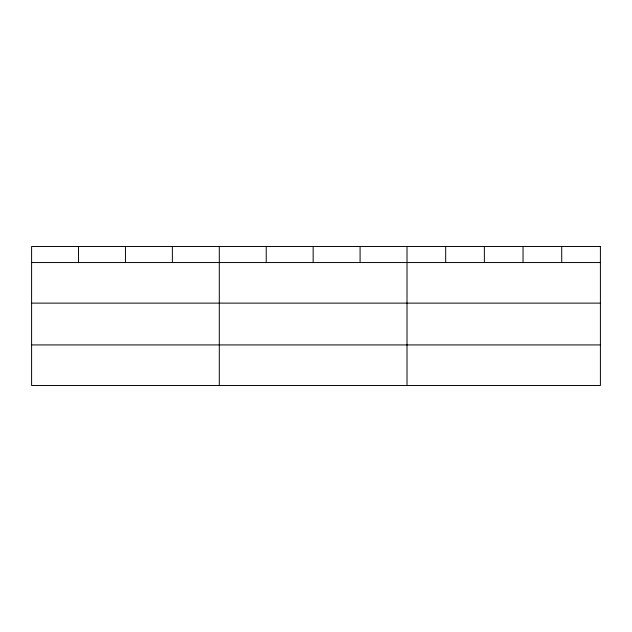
<?xml version="1.0" encoding="UTF-8"?>
<svg xmlns="http://www.w3.org/2000/svg" width="632" height="632" viewBox="0 0 632 632"><rect width="100%" height="100%" fill="white"/><g stroke="black" fill="none" stroke-linecap="round" stroke-linejoin="round"><path stroke-width="0.95" d="M31.6 262.549L600.4 262.549M31.6 303.123L600.4 303.123M31.6 344.922L600.4 344.922M561.722 246.504L561.722 262.549M523.043 246.504L523.043 262.549M484.365 246.504L484.365 262.549M445.686 246.504L445.686 262.549M407.008 246.504L407.008 385.496M360.082 246.504L360.082 262.549M313.156 246.504L313.156 262.549M266.23 246.504L266.23 262.549M219.304 246.504L219.304 385.496M172.378 246.504L172.378 262.549M125.452 246.504L125.452 262.549M78.526 246.504L78.526 262.549M600.4 246.504L31.6 246.504L31.6 385.496L600.4 385.496L600.4 246.504"/></g></svg>
